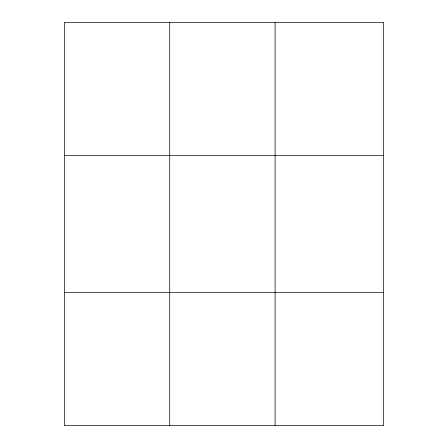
<?xml version="1.0" encoding="UTF-8"?>
<svg xmlns="http://www.w3.org/2000/svg" width="448" height="448" viewBox="0 0 448 448"><rect width="100%" height="100%" fill="white"/><g stroke="black" fill="none" stroke-linecap="round" stroke-linejoin="round"><path stroke-width="0.67" d="M169.714 425.6L169.714 22.4M275.089 425.6L275.089 22.4M383.656 155.456L383.656 22.4L64.344 22.4L64.344 425.6L383.656 425.6L383.656 155.456L64.344 155.456M64.344 292.544L383.656 292.544"/></g></svg>
